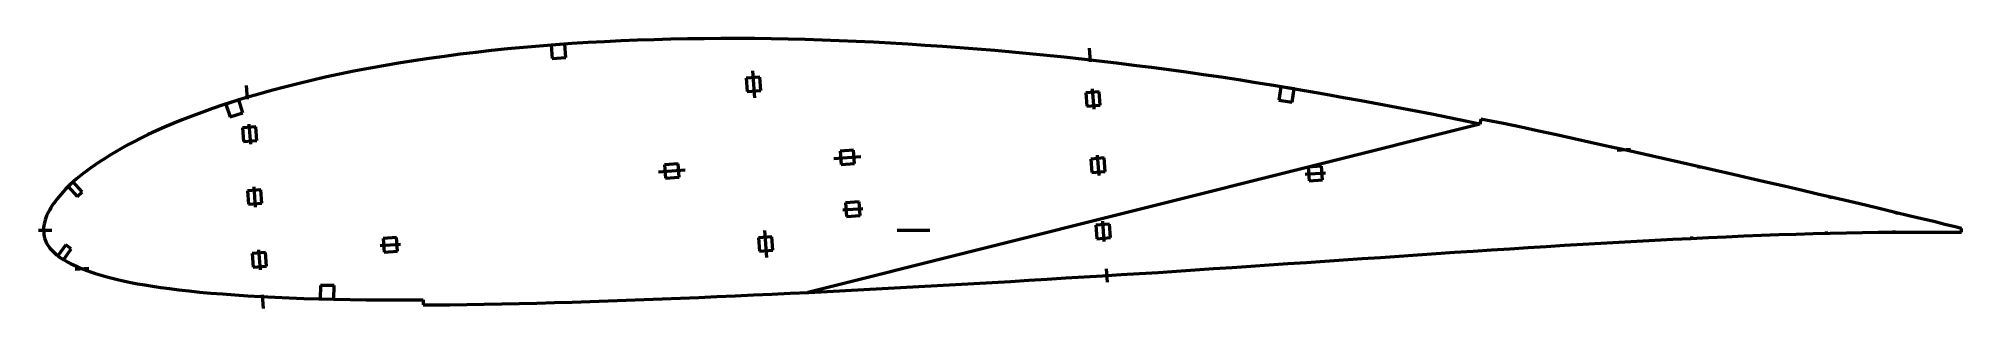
# Model space of a CAD drawing. Header units: metres. Extents: x -214 to 356, y -23 to 57.
import ezdxf

# ---------------------------------------------------------------- set-up
doc = ezdxf.new("R2010")
doc.units = ezdxf.units.M
for name, color, linetype, lineweight in [('FoilLayer', 1, 'Continuous', 50), ('StringerLayer', 1, 'Continuous', 50), ('SubLayer', 1, 'Continuous', 50)]:
    doc.layers.add(name, color=color, linetype=linetype, lineweight=lineweight)

msp = doc.modelspace()

# ---------------------------------------------------------------- linework, layer by layer
at = {"layer": 'FoilLayer'}
for p, q in [((-93.41, 51.43), (-97.99, 50.8)), ((-88.79, 52.03), (-93.41, 51.43)), ((-84.14, 52.59), (-88.79, 52.03)), ((-79.45, 53.13), (-84.14, 52.59)), ((-74.75, 53.61), (-79.45, 53.13)), ((-70.02, 54.06), (-74.75, 53.61)), ((-65.26, 54.47), (-70.02, 54.06)), ((-60.47, 54.84), (-65.26, 54.47)), ((-55.65, 55.18), (-60.47, 54.84)), ((-50.81, 55.48), (-55.65, 55.18)), ((-45.95, 55.75), (-50.81, 55.48)), ((-41.08, 55.99), (-45.95, 55.75)), ((-36.18, 56.19), (-41.08, 55.99)), ((-31.28, 56.36), (-36.18, 56.19)), ((-26.35, 56.49), (-31.28, 56.36)), ((-21.42, 56.59), (-26.35, 56.49)), ((-16.47, 56.65), (-21.42, 56.59)), ((-11.51, 56.69), (-16.47, 56.65)), ((-6.53, 56.69), (-11.51, 56.69)), ((-1.55, 56.67), (-6.53, 56.69)), ((3.44, 56.61), (-1.55, 56.67)), ((8.45, 56.51), (3.44, 56.61)), ((13.47, 56.38), (8.45, 56.51)), ((18.5, 56.23), (13.47, 56.38)), ((23.56, 56.05), (18.5, 56.23)), ((28.64, 55.83), (23.56, 56.05)), ((33.73, 55.58), (28.64, 55.83)), ((38.84, 55.31), (33.73, 55.58)), ((43.97, 55), (38.84, 55.31)), ((49.1, 54.68), (43.97, 55)), ((54.24, 54.33), (49.1, 54.68)), ((59.38, 53.96), (54.24, 54.33)), ((64.53, 53.55), (59.38, 53.96)), ((69.68, 53.12), (64.53, 53.55)), ((74.84, 52.66), (69.68, 53.12)), ((80, 52.17), (74.84, 52.66)), ((85.15, 51.67), (80, 52.17)), ((90.31, 51.15), (85.15, 51.67)), ((-124.53, 46.16), (-128.73, 45.26)), ((-120.25, 47.02), (-124.53, 46.16)), ((-115.91, 47.83), (-120.25, 47.02)), ((-111.5, 48.62), (-115.91, 47.83)), ((-107.04, 49.39), (-111.5, 48.62)), ((-102.54, 50.12), (-107.04, 49.39)), ((-97.99, 50.8), (-102.54, 50.12)), ((95.47, 50.6), (90.31, 51.15)), ((100.63, 50.01), (95.47, 50.6)), ((105.78, 49.4), (100.63, 50.01)), ((110.95, 48.76), (105.78, 49.4)), ((116.11, 48.12), (110.95, 48.76)), ((121.27, 47.45), (116.11, 48.12)), ((126.44, 46.75), (121.27, 47.45)), ((131.6, 46.01), (126.44, 46.75)), ((136.76, 45.24), (131.6, 46.01)), ((-148.47, 40.27), (-152.1, 39.22)), ((-144.72, 41.29), (-148.47, 40.27)), ((-140.86, 42.31), (-144.72, 41.29)), ((-136.9, 43.32), (-140.86, 42.31)), ((-132.86, 44.31), (-136.9, 43.32)), ((-128.73, 45.26), (-132.86, 44.31)), ((141.93, 44.45), (136.76, 45.24)), ((147.11, 43.64), (141.93, 44.45)), ((152.29, 42.81), (147.11, 43.64)), ((157.48, 41.96), (152.29, 42.81)), ((162.67, 41.07), (157.48, 41.96)), ((167.87, 40.15), (162.67, 41.07)), ((173.08, 39.21), (167.87, 40.15)), ((-165.29, 34.85), (-168.27, 33.73)), ((-162.19, 35.96), (-165.29, 34.85)), ((-158.96, 37.06), (-162.19, 35.96)), ((-155.59, 38.15), (-158.96, 37.06)), ((-152.1, 39.22), (-155.59, 38.15)), ((178.3, 38.26), (173.08, 39.21)), ((183.54, 37.3), (178.3, 38.26)), ((188.77, 36.33), (183.54, 37.3)), ((193.99, 35.33), (188.77, 36.33)), ((199.21, 34.3), (193.99, 35.33)), ((204.44, 33.25), (199.21, 34.3)), ((-178.87, 29.36), (-181.2, 28.28)), ((-176.41, 30.44), (-178.87, 29.36)), ((-173.83, 31.53), (-176.41, 30.44)), ((-171.11, 32.63), (-173.83, 31.53)), ((-168.27, 33.73), (-171.11, 32.63)), ((213.45, 31.41), (14.25, -18.38)), ((209.67, 32.18), (204.44, 33.25)), ((213.45, 31.41), (209.67, 32.18)), ((213.75, 32.88), (213.45, 31.41)), ((215.21, 32.59), (213.75, 32.88)), ((220.46, 31.53), (215.21, 32.59)), ((225.71, 30.45), (220.46, 31.53)), ((230.95, 29.33), (225.71, 30.45)), ((236.2, 28.19), (230.95, 29.33)), ((-191.03, 23.1), (-192.66, 22.12)), ((-189.3, 24.1), (-191.03, 23.1)), ((-187.45, 25.12), (-189.3, 24.1)), ((-185.49, 26.16), (-187.45, 25.12)), ((-183.4, 27.21), (-185.49, 26.16)), ((-181.2, 28.28), (-183.4, 27.21)), ((241.45, 27.03), (236.2, 28.19)), ((246.7, 25.86), (241.45, 27.03)), ((251.96, 24.71), (246.7, 25.86)), ((257.22, 23.57), (251.96, 24.71)), ((262.47, 22.41), (257.22, 23.57)), ((-199.39, 17.61), (-200.49, 16.77)), ((-198.22, 18.46), (-199.39, 17.61)), ((-196.96, 19.34), (-198.22, 18.46)), ((-195.62, 20.24), (-196.96, 19.34)), ((-194.18, 21.17), (-195.62, 20.24)), ((-192.66, 22.12), (-194.18, 21.17)), ((267.72, 21.22), (262.47, 22.41)), ((272.95, 20.03), (267.72, 21.22)), ((278.16, 18.84), (272.95, 20.03)), ((283.36, 17.66), (278.16, 18.84)), ((288.52, 16.5), (283.36, 17.66)), ((-206.42, 11.41), (-207.06, 10.7)), ((-205.74, 12.13), (-206.42, 11.41)), ((-205, 12.86), (-205.74, 12.13)), ((-204.21, 13.62), (-205, 12.86)), ((-203.38, 14.38), (-204.21, 13.62)), ((-202.48, 15.16), (-203.38, 14.38)), ((-201.52, 15.95), (-202.48, 15.16)), ((-200.49, 16.77), (-201.52, 15.95)), ((293.63, 15.35), (288.52, 16.5)), ((298.7, 14.17), (293.63, 15.35)), ((303.72, 13.01), (298.7, 14.17)), ((308.68, 11.84), (303.72, 13.01)), ((313.59, 10.7), (308.68, 11.84)), ((-210.42, 6.05), (-210.77, 5.42)), ((-210.04, 6.69), (-210.42, 6.05)), ((-209.64, 7.34), (-210.04, 6.69)), ((-209.2, 7.99), (-209.64, 7.34)), ((-208.73, 8.65), (-209.2, 7.99)), ((-208.21, 9.32), (-208.73, 8.65)), ((-207.66, 10.01), (-208.21, 9.32)), ((-207.06, 10.7), (-207.66, 10.01)), ((318.41, 9.59), (313.59, 10.7)), ((323.15, 8.49), (318.41, 9.59)), ((327.79, 7.39), (323.15, 8.49)), ((332.27, 6.31), (327.79, 7.39)), ((336.56, 5.28), (332.27, 6.31)), ((-212.21, 0.83), (-212.25, 0.32)), ((-212.25, 0.32), (-212.23, -0.19)), ((-212.14, 1.34), (-212.21, 0.83)), ((-212.03, 1.94), (-212.14, 1.34)), ((-211.91, 2.51), (-212.03, 1.94)), ((-211.76, 3.09), (-211.91, 2.51)), ((-211.57, 3.67), (-211.76, 3.09)), ((-211.34, 4.24), (-211.57, 3.67)), ((-211.08, 4.82), (-211.34, 4.24)), ((-210.77, 5.42), (-211.08, 4.82)), ((340.63, 4.31), (336.56, 5.28)), ((344.45, 3.4), (340.63, 4.31)), ((348.01, 2.54), (344.45, 3.4)), ((351.31, 1.73), (348.01, 2.54)), ((354.35, 1), (351.31, 1.73)), ((356.25, 0.54), (354.35, 1)), ((356.24, -0.59), (356.25, 0.54)), ((-212.23, -0.19), (-212.19, -0.75)), ((-212.19, -0.75), (-212.14, -1.28)), ((-212.14, -1.28), (-212.07, -1.79)), ((-212.07, -1.79), (-211.96, -2.3)), ((-211.96, -2.3), (-211.81, -2.8)), ((-211.81, -2.8), (-211.6, -3.31)), ((-211.6, -3.31), (-211.36, -3.81)), ((-211.36, -3.81), (-211.06, -4.31)), ((-211.06, -4.31), (-210.72, -4.81)), ((-210.72, -4.81), (-210.33, -5.31)), ((-210.33, -5.31), (-209.9, -5.8)), ((216.89, -5.82), (222.33, -5.46)), ((222.33, -5.46), (227.75, -5.11)), ((227.75, -5.11), (233.17, -4.77)), ((233.17, -4.77), (238.59, -4.44)), ((238.59, -4.44), (243.99, -4.12)), ((243.99, -4.12), (249.37, -3.81)), ((249.37, -3.81), (254.71, -3.52)), ((254.71, -3.52), (260.05, -3.22)), ((260.05, -3.22), (265.38, -2.93)), ((265.38, -2.93), (270.7, -2.64)), ((270.7, -2.64), (275.99, -2.39)), ((275.99, -2.39), (281.27, -2.16)), ((281.27, -2.16), (286.53, -1.93)), ((286.53, -1.93), (291.76, -1.69)), ((291.76, -1.69), (296.95, -1.47)), ((296.95, -1.47), (302.11, -1.29)), ((302.11, -1.29), (307.24, -1.12)), ((307.24, -1.12), (312.32, -0.97)), ((312.32, -0.97), (317.29, -0.84)), ((317.29, -0.84), (322.16, -0.74)), ((322.16, -0.74), (326.92, -0.67)), ((326.92, -0.67), (331.52, -0.61)), ((331.52, -0.61), (335.94, -0.56)), ((335.94, -0.56), (340.13, -0.54)), ((340.13, -0.54), (344.07, -0.54)), ((344.07, -0.54), (347.74, -0.53)), ((347.74, -0.53), (351.15, -0.54)), ((351.15, -0.54), (354.29, -0.57)), ((354.29, -0.57), (356.24, -0.59)), ((-209.9, -5.8), (-209.44, -6.28)), ((-209.44, -6.28), (-208.93, -6.76)), ((-208.93, -6.76), (-208.39, -7.22)), ((-208.39, -7.22), (-207.8, -7.68)), ((-207.8, -7.68), (-207.18, -8.13)), ((-207.18, -8.13), (-206.51, -8.56)), ((-206.51, -8.56), (-205.8, -8.99)), ((-205.8, -8.99), (-205.04, -9.42)), ((-205.04, -9.42), (-204.23, -9.83)), ((-204.23, -9.83), (-203.38, -10.25)), ((-203.38, -10.25), (-202.47, -10.66)), ((-202.47, -10.66), (-201.52, -11.07)), ((-201.52, -11.07), (-200.51, -11.48)), ((129.08, -11.7), (134.57, -11.34)), ((134.57, -11.34), (140.07, -10.99)), ((140.07, -10.99), (145.57, -10.65)), ((145.57, -10.65), (151.07, -10.27)), ((151.07, -10.27), (156.57, -9.88)), ((156.57, -9.88), (162.06, -9.49)), ((162.06, -9.49), (167.56, -9.11)), ((167.56, -9.11), (173.06, -8.75)), ((173.06, -8.75), (178.56, -8.4)), ((178.56, -8.4), (184.06, -8.02)), ((184.06, -8.02), (189.55, -7.63)), ((189.55, -7.63), (195.04, -7.24)), ((195.04, -7.24), (200.51, -6.86)), ((200.51, -6.86), (205.98, -6.5)), ((205.98, -6.5), (211.45, -6.16)), ((211.45, -6.16), (216.89, -5.82)), ((-200.51, -11.48), (-199.45, -11.89)), ((-199.45, -11.89), (-198.32, -12.29)), ((-198.32, -12.29), (-197.13, -12.68)), ((-197.13, -12.68), (-195.86, -13.08)), ((-195.86, -13.08), (-194.51, -13.47)), ((-194.51, -13.47), (-193.08, -13.87)), ((-193.08, -13.87), (-191.55, -14.26)), ((-191.55, -14.26), (-189.92, -14.66)), ((-189.92, -14.66), (-188.19, -15.05)), ((-188.19, -15.05), (-186.34, -15.44)), ((-186.34, -15.44), (-184.35, -15.81)), ((-184.35, -15.81), (-182.22, -16.18)), ((-182.22, -16.18), (-179.93, -16.54)), ((-179.93, -16.54), (-177.49, -16.91)), ((-177.49, -16.91), (-174.88, -17.27)), ((36.3, -17.26), (41.73, -16.97)), ((41.73, -16.97), (47.16, -16.68)), ((47.16, -16.68), (52.59, -16.36)), ((52.59, -16.36), (58.03, -16.05)), ((58.03, -16.05), (63.47, -15.73)), ((63.47, -15.73), (68.92, -15.43)), ((68.92, -15.43), (74.37, -15.12)), ((74.37, -15.12), (79.82, -14.8)), ((79.82, -14.8), (85.27, -14.47)), ((85.27, -14.47), (90.73, -14.12)), ((90.73, -14.12), (96.19, -13.78)), ((96.19, -13.78), (101.66, -13.45)), ((101.66, -13.45), (107.14, -13.13)), ((107.14, -13.13), (112.62, -12.8)), ((112.62, -12.8), (118.1, -12.45)), ((118.1, -12.45), (123.59, -12.07)), ((123.59, -12.07), (129.08, -11.7)), ((-174.88, -17.27), (-172.1, -17.62)), ((-172.1, -17.62), (-169.14, -17.95)), ((-169.14, -17.95), (-166, -18.27)), ((-166, -18.27), (-162.68, -18.56)), ((-162.68, -18.56), (-159.19, -18.84)), ((-159.19, -18.84), (-155.53, -19.1)), ((-155.53, -19.1), (-151.73, -19.36)), ((-151.73, -19.36), (-147.79, -19.6)), ((-147.79, -19.6), (-143.71, -19.82)), ((-143.71, -19.82), (-139.49, -20)), ((-139.49, -20), (-135.13, -20.15)), ((-135.13, -20.15), (-130.66, -20.28)), ((-130.66, -20.28), (-126.06, -20.37)), ((-126.06, -20.37), (-121.38, -20.46)), ((-121.38, -20.46), (-116.61, -20.54)), ((-116.61, -20.54), (-111.77, -20.6)), ((-111.77, -20.6), (-106.87, -20.62)), ((-106.87, -20.62), (-101.92, -20.61)), ((-101.92, -20.61), (-99.76, -20.59)), ((-99.76, -20.59), (-99.75, -22.09)), ((-99.75, -22.09), (-96.9, -22.07)), ((-96.9, -22.07), (-91.84, -22.02)), ((-91.84, -22.02), (-86.75, -21.97)), ((-86.75, -21.97), (-81.61, -21.89)), ((-81.61, -21.89), (-76.45, -21.8)), ((-76.45, -21.8), (-71.26, -21.68)), ((-71.26, -21.68), (-66.04, -21.54)), ((-66.04, -21.54), (-60.79, -21.39)), ((-60.79, -21.39), (-55.52, -21.24)), ((-55.52, -21.24), (-50.22, -21.08)), ((-50.22, -21.08), (-44.9, -20.91)), ((-44.9, -20.91), (-39.57, -20.72)), ((-39.57, -20.72), (-34.21, -20.51)), ((-34.21, -20.51), (-28.84, -20.3)), ((-28.84, -20.3), (-23.45, -20.07)), ((-23.45, -20.07), (-18.05, -19.85)), ((-18.05, -19.85), (-12.64, -19.62)), ((-12.64, -19.62), (-7.21, -19.39)), ((-7.21, -19.39), (-1.78, -19.14)), ((-1.78, -19.14), (3.65, -18.89)), ((3.65, -18.89), (9.1, -18.63)), ((9.1, -18.63), (14.54, -18.36)), ((14.54, -18.36), (19.99, -18.09)), ((19.99, -18.09), (25.43, -17.82)), ((25.43, -17.82), (30.87, -17.54)), ((30.87, -17.54), (36.3, -17.26))]:
    msp.add_line(p, q, dxfattribs=at)
at = {"layer": 'StringerLayer'}
for p, q in [((-57.75, 55.03), (-61.74, 54.75)), ((-61.74, 54.75), (-61.46, 50.76)), ((-57.47, 51.04), (-57.75, 55.03)), ((-61.46, 50.76), (-57.47, 51.04)), ((154.53, 42.44), (153.89, 38.5)), ((158.48, 41.8), (154.53, 42.44)), ((157.83, 37.85), (158.48, 41.8)), ((-154.38, 38.55), (-158.19, 37.31)), ((-158.19, 37.31), (-156.96, 33.51)), ((-156.96, 33.51), (-153.15, 34.74)), ((-153.15, 34.74), (-154.38, 38.55)), ((153.89, 38.5), (157.83, 37.85)), ((-203.45, 14.31), (-204.93, 12.97)), ((-204.93, 12.97), (-202.25, 10)), ((-200.76, 11.35), (-203.45, 14.31)), ((-202.25, 10), (-200.76, 11.35)), ((-205.66, -4.29), (-207.99, -7.55)), ((-206.36, -8.71), (-204.03, -5.46)), ((-204.03, -5.46), (-205.66, -4.29)), ((-207.99, -7.55), (-206.36, -8.71)), ((-130.14, -16.29), (-130.22, -20.28)), ((-126.14, -16.37), (-130.14, -16.29)), ((-126.22, -20.36), (-126.14, -16.37)), ((-130.22, -20.28), (-126.22, -20.36))]:
    msp.add_line(p, q, dxfattribs=at)
at = {"layer": 'SubLayer'}
for p, q in [((97.66, 53.84), (97.96, 49.85)), ((-2.12, 47.14), (-1.51, 39.16)), ((-152.23, 42.78), (-151.92, 38.8)), ((0.02, 45.3), (-3.96, 44.99)), ((-3.96, 44.99), (-3.66, 41)), ((-3.66, 41), (0.33, 41.31)), ((0.33, 41.31), (0.02, 45.3)), ((100.65, 40.95), (96.67, 40.64)), ((96.67, 40.64), (96.97, 36.65)), ((98.58, 41.79), (99.04, 35.81)), ((100.96, 36.96), (100.65, 40.95)), ((96.97, 36.65), (100.96, 36.96)), ((-149.28, 30.55), (-153.27, 30.25)), ((-153.27, 30.25), (-152.97, 26.26)), ((-151.36, 31.4), (-150.9, 25.41)), ((-148.98, 26.57), (-149.28, 30.55)), ((-152.97, 26.26), (-148.98, 26.57)), ((27.85, 23.69), (23.86, 23.39)), ((23.86, 23.39), (24.17, 19.4)), ((28.16, 19.71), (27.85, 23.69)), ((254.13, 23.66), (258.11, 23.96)), ((-30, 17.24), (-22.02, 17.85)), ((-24.17, 19.69), (-28.16, 19.38)), ((-28.16, 19.38), (-27.85, 15.4)), ((-23.86, 15.7), (-24.17, 19.69)), ((22.02, 21.24), (30, 21.85)), ((24.17, 19.4), (28.16, 19.71)), ((102.16, 21.38), (98.17, 21.07)), ((98.17, 21.07), (98.48, 17.08)), ((98.48, 17.08), (102.47, 17.39)), ((100.09, 22.22), (100.55, 16.24)), ((102.47, 17.39), (102.16, 21.38)), ((166.57, 18.93), (162.58, 18.62)), ((162.58, 18.62), (162.89, 14.63)), ((166.88, 14.94), (166.57, 18.93)), ((278.37, 18.28), (278.6, 19.25)), ((-147.86, 11.98), (-151.84, 11.67)), ((-151.84, 11.67), (-151.54, 7.68)), ((-149.93, 12.82), (-149.47, 6.84)), ((-147.55, 7.99), (-147.86, 11.98)), ((-27.85, 15.4), (-23.86, 15.7)), ((161.74, 16.55), (167.72, 17.01)), ((162.89, 14.63), (166.88, 14.94)), ((-151.54, 7.68), (-147.55, 7.99)), ((24.65, 6), (30.64, 6.46)), ((29.49, 8.38), (25.5, 8.07)), ((25.5, 8.07), (25.8, 4.08)), ((29.79, 4.39), (29.49, 8.38)), ((317.35, 9.32), (317.59, 10.29)), ((-213.75, 0), (-209.75, 0)), ((25.8, 4.08), (29.79, 4.39)), ((40.75, 0), (50.45, 0)), ((103.67, 1.81), (99.68, 1.5)), ((99.68, 1.5), (99.98, -2.49)), ((101.6, 2.65), (102.06, -3.33)), ((103.97, -2.18), (103.67, 1.81)), ((336.81, 4.71), (337.06, 5.67)), ((-112.43, -4.55), (-106.45, -4.09)), ((-107.6, -2.17), (-111.59, -2.48)), ((-111.59, -2.48), (-111.28, -6.47)), ((-107.29, -6.16), (-107.6, -2.17)), ((3.66, -1.91), (-0.33, -2.22)), ((-0.33, -2.22), (-0.02, -6.21)), ((2.12, -8.05), (1.51, -0.07)), ((3.96, -5.9), (3.66, -1.91)), ((99.98, -2.49), (103.97, -2.18)), ((276.3, -2.87), (276.27, -1.88)), ((316.27, -1.37), (316.25, -0.37)), ((336.27, -1.06), (336.24, -0.06)), ((-202.83, -11.5), (-198.84, -11.2)), ((-146.43, -6.6), (-150.41, -6.91)), ((-150.41, -6.91), (-150.11, -10.89)), ((-150.11, -10.89), (-146.12, -10.59)), ((-148.5, -5.76), (-148.04, -11.74)), ((-146.12, -10.59), (-146.43, -6.6)), ((-111.28, -6.47), (-107.29, -6.16)), ((-0.02, -6.21), (3.96, -5.9)), ((102.68, -11.39), (102.98, -15.38)), ((-147.47, -19.14), (-147.16, -23.13))]:
    msp.add_line(p, q, dxfattribs=at)

doc.saveas('drawing.dxf')
